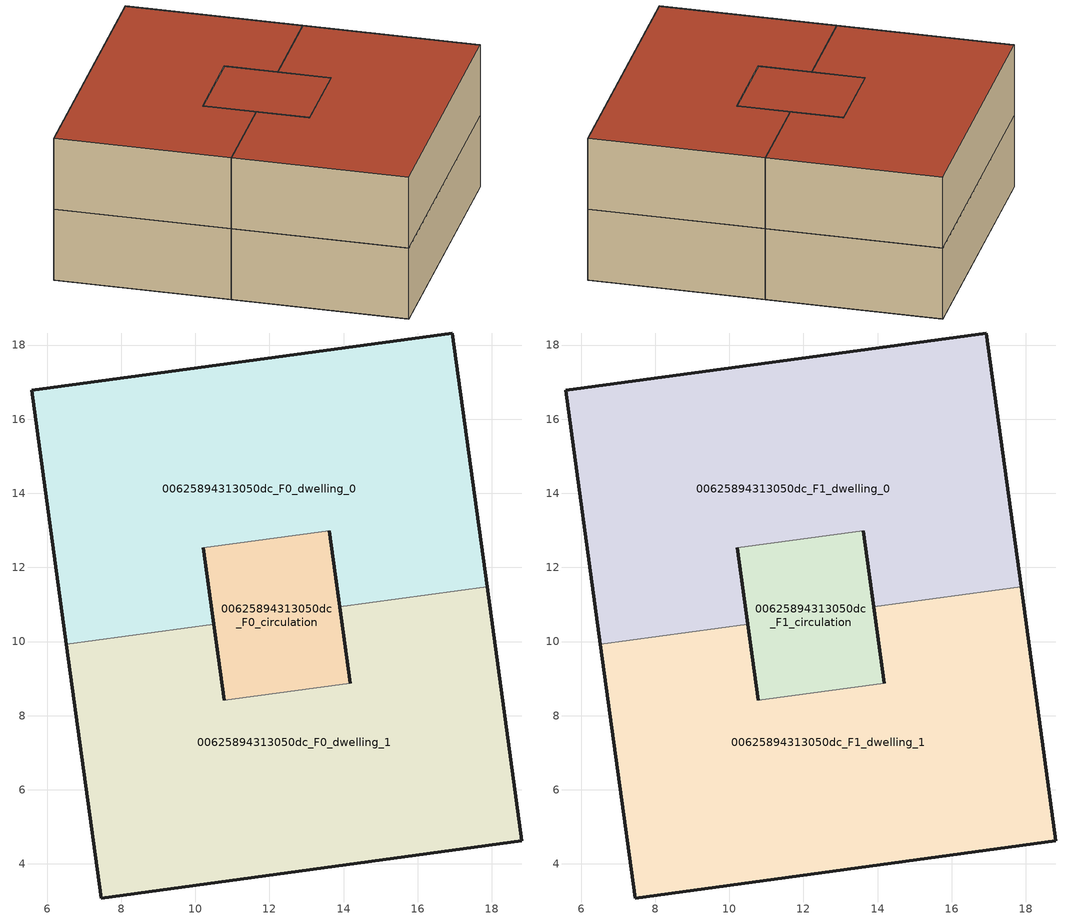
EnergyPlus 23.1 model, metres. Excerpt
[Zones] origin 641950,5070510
00625894313050dc_F0_dwelling_0
 floor ground (EU_floor_Construction): 17.87,11.48 16.94,18.33 5.59,16.77 6.52,9.93 10.49,10.47 10.21,12.53 13.62,12.99 13.9,10.94 z0
 wall outside (EU_wall_Construction): 13.9,10.94 13.62,12.99 / 10.21,12.53 10.49,10.47 / 6.52,9.93 5.59,16.77 16.94,18.33 17.87,11.48 z0:3
 wall to 00625894313050dc_F0_dwelling_1 (EU_wall_Construction): 17.87,11.48 13.9,10.94 / 10.49,10.47 6.52,9.93 z0:3
 wall to 00625894313050dc_F0_circulation (EU_wall_Construction): 13.62,12.99 10.21,12.53 z0:3
00625894313050dc_F0_dwelling_1
 floor ground (EU_floor_Construction): 18.81,4.63 17.87,11.48 13.9,10.94 14.18,8.88 10.78,8.42 10.49,10.47 6.52,9.93 7.46,3.08 z0
 wall outside (EU_wall_Construction): 10.49,10.47 10.78,8.42 / 14.18,8.88 13.9,10.94 / 17.87,11.48 18.81,4.63 7.46,3.08 6.52,9.93 z0:3
 wall to 00625894313050dc_F0_circulation (EU_wall_Construction): 10.77,8.42 14.18,8.88 z0:3
00625894313050dc_F0_circulation
 floor ground (EU_floor_Construction): 14.18,8.88 13.62,12.99 10.21,12.53 10.78,8.42 z0
 wall outside (EU_wall_Construction): 13.62,12.99 14.18,8.88 / 10.78,8.42 10.21,12.53 z0:3
00625894313050dc_F1_dwelling_0
 floor to 00625894313050dc_F0_dwelling_0 (EU_floor_Construction): 17.87,11.48 16.94,18.33 5.59,16.77 6.52,9.93 10.49,10.47 10.21,12.53 13.62,12.99 13.9,10.94 z3
 wall outside (EU_wall_Construction): 13.9,10.94 13.62,12.99 / 10.21,12.53 10.49,10.47 / 6.52,9.93 5.59,16.77 16.94,18.33 17.87,11.48 z3:6
 wall to 00625894313050dc_F1_dwelling_1 (EU_wall_Construction): 17.87,11.48 13.9,10.94 / 10.49,10.47 6.52,9.93 z3:6
 wall to 00625894313050dc_F1_circulation (EU_wall_Construction): 13.62,12.99 10.21,12.53 z3:6
 roof outside (EU_roof_Construction): 16.94,18.33 17.87,11.48 13.9,10.94 13.62,12.99 10.21,12.53 10.49,10.47 6.52,9.93 5.59,16.77 z6
00625894313050dc_F1_dwelling_1
 floor to 00625894313050dc_F0_dwelling_1 (EU_floor_Construction): 18.81,4.63 17.87,11.48 13.9,10.94 14.18,8.88 10.77,8.42 10.49,10.47 6.52,9.93 7.46,3.08 z3
 wall outside (EU_wall_Construction): 10.49,10.47 10.78,8.42 / 14.18,8.88 13.9,10.94 / 17.87,11.48 18.81,4.63 7.46,3.08 6.52,9.93 z3:6
 wall to 00625894313050dc_F1_circulation (EU_wall_Construction): 10.77,8.42 14.18,8.88 z3:6
 roof outside (EU_roof_Construction): 17.87,11.48 18.81,4.63 7.46,3.08 6.52,9.93 10.49,10.47 10.78,8.42 14.18,8.88 13.9,10.94 z6
00625894313050dc_F1_circulation
 floor to 00625894313050dc_F0_circulation (EU_floor_Construction): 14.18,8.88 13.62,12.99 10.21,12.53 10.77,8.42 z3
 wall outside (EU_wall_Construction): 13.62,12.99 14.18,8.88 / 10.78,8.42 10.21,12.53 z3:6
 roof outside (EU_roof_Construction): 13.62,12.99 14.18,8.88 10.78,8.42 10.21,12.53 z6
[Building]
EU S2 Campaign: North Axis=0; Terrain=City; Solar Distribution=FullExterior
[Site:Location]
Lyon-Bron: Latitude=45.75; Longitude=5; Time Zone=1; Elevation=198
[SizingPeriod:WeatherFileDays]
AnnualSizingPeriod: Begin Month=1; Begin Day of Month=1; End Month=12; End Day of Month=31; Day of Week for Start Day=Monday; Use Weather File Daylight Saving Period=No; Use Weather File Rain and Snow Indicators=No
[MATERIAL]
EU_InternalMass_Material: Roughness=MediumRough; Thickness=0.1; Conductivity=1; Density=1800; Specific Heat=900; Thermal Absorptance=0.9; Solar Absorptance=0.7; Visible Absorptance=0.7
[MATERIAL:NOMASS] Roughness=MediumRough; Thermal Absorptance=0.9; Solar Absorptance=0.7; Visible Absorptance=0.7
Name | Thermal Resistance
EU_wall_NoMass | 0.87146
EU_roof_NoMass | 0.842276
EU_floor_NoMass | 0.496999
[CONSTRUCTION]
EU_wall_Construction: EU_wall_NoMass
EU_roof_Construction: EU_roof_NoMass
EU_floor_Construction: EU_floor_NoMass
EU_InternalMass_Construction: EU_InternalMass_Material
[ZONE] Type=1; Multiplier=1; Ceiling Height=autocalculate; Floor Area=autocalculate; Part of Total Floor Area=Yes
Name | Volume
00625894313050dc_F0_dwelling_0 | 216.104
00625894313050dc_F1_dwelling_0 | 216.105
00625894313050dc_F0_dwelling_1; 00625894313050dc_F1_dwelling_1 | 216.103
00625894313050dc_F0_circulation; 00625894313050dc_F1_circulation | 42.7463
[INTERNALMASS] Construction=EU_InternalMass_Construction; Surface Area=72.0374
Name | Zone or ZoneList
00625894313050dc_F0_dwelling_0_EU_InternalMass | 00625894313050dc_F0_dwelling_0
00625894313050dc_F0_dwelling_1_EU_InternalMass | 00625894313050dc_F0_dwelling_1
00625894313050dc_F1_dwelling_0_EU_InternalMass | 00625894313050dc_F1_dwelling_0
00625894313050dc_F1_dwelling_1_EU_InternalMass | 00625894313050dc_F1_dwelling_1
[OTHEREQUIPMENT] Fuel Type=Electricity; Design Level Calculation Method=Watts/Area; Power per Zone Floor Area=1; Fraction Latent=0; Fraction Radiant=0; Fraction Lost=0; Carbon Dioxide Generation Rate=0; EndUse Subcategory=EU_Step8_InternalGains
Name | Zone or ZoneList or Space or SpaceList | Schedule
EU_Step8_InternalGain_00625894313050dc_F0_dwelling_0_f000 | 00625894313050dc_F0_dwelling_0 | EU_Step8_GainSchedule_00625894313050dc_F0_dwelling_0_f000
EU_Step8_InternalGain_00625894313050dc_F0_dwelling_1_f000 | 00625894313050dc_F0_dwelling_1 | EU_Step8_GainSchedule_00625894313050dc_F0_dwelling_1_f000
EU_Step8_InternalGain_00625894313050dc_F1_dwelling_0_f000 | 00625894313050dc_F1_dwelling_0 | EU_Step8_GainSchedule_00625894313050dc_F1_dwelling_0_f000
EU_Step8_InternalGain_00625894313050dc_F1_dwelling_1_f000 | 00625894313050dc_F1_dwelling_1 | EU_Step8_GainSchedule_00625894313050dc_F1_dwelling_1_f000
[ZONEINFILTRATION:DESIGNFLOWRATE] Schedule=EU_AlwaysOn; Design Flow Rate Calculation Method=Flow/Area; Flow Rate per Floor Area=0.0005; Constant Term Coefficient=1; Temperature Term Coefficient=0; Velocity Term Coefficient=0; Velocity Squared Term Coefficient=0
Name | Zone or ZoneList or Space or SpaceList
EU_Circulation_Infiltration_00625894313050dc_F0_circulation | 00625894313050dc_F0_circulation
EU_Circulation_Infiltration_00625894313050dc_F1_circulation | 00625894313050dc_F1_circulation
[ZONEVENTILATION:DESIGNFLOWRATE] Schedule=EU_AlwaysOn; Design Flow Rate Calculation Method=AirChanges/Hour; Air Changes per Hour=0.425; Ventilation Type=Natural; Fan Pressure Rise=0; Fan Total Efficiency=1; Constant Term Coefficient=1; Temperature Term Coefficient=0; Velocity Term Coefficient=0; Velocity Squared Term Coefficient=0; Minimum Indoor Temperature=-100; Maximum Indoor Temperature=100; Delta Temperature=-100; Minimum Outdoor Temperature=-100; Maximum Outdoor Temperature=100; Maximum Wind Speed=40
Name | Zone or ZoneList or Space or SpaceList
EU_ConstantAir_00625894313050dc_F0_dwelling_0 | 00625894313050dc_F0_dwelling_0
EU_ConstantAir_00625894313050dc_F0_dwelling_1 | 00625894313050dc_F0_dwelling_1
EU_ConstantAir_00625894313050dc_F1_dwelling_0 | 00625894313050dc_F1_dwelling_0
EU_ConstantAir_00625894313050dc_F1_dwelling_1 | 00625894313050dc_F1_dwelling_1
[HVACTEMPLATE:THERMOSTAT] Constant Heating Setpoint=20; Constant Cooling Setpoint=50
EU_HeatOnly_00625894313050dc_F0_dwelling_0; EU_HeatOnly_00625894313050dc_F0_dwelling_1; EU_HeatOnly_00625894313050dc_F1_dwelling_0; EU_HeatOnly_00625894313050dc_F1_dwelling_1
[HVACTEMPLATE:ZONE:IDEALLOADSAIRSYSTEM] System Availability Schedule=EU_AlwaysOn; Maximum Heating Supply Air Temperature=50; Minimum Cooling Supply Air Temperature=13; Maximum Heating Supply Air Humidity Ratio=0.0156; Minimum Cooling Supply Air Humidity Ratio=0.0077; Heating Limit=NoLimit; Cooling Limit=NoLimit; Heating Availability Schedule=EU_AlwaysOn; Cooling Availability Schedule=EU_CoolingOff; Dehumidification Control Type=ConstantSensibleHeatRatio; Cooling Sensible Heat Ratio=0.7; Dehumidification Setpoint=60; Humidification Control Type=None; Humidification Setpoint=30; Outdoor Air Method=None; Outdoor Air Flow Rate per Person=0.00944; Outdoor Air Flow Rate per Zone Floor Area=0; Outdoor Air Flow Rate per Zone=0; Demand Controlled Ventilation Type=None; Outdoor Air Economizer Type=NoEconomizer; Heat Recovery Type=None; Sensible Heat Recovery Effectiveness=0.7; Latent Heat Recovery Effectiveness=0.65
Name | Template Thermostat
00625894313050dc_F0_dwelling_0 | EU_HeatOnly_00625894313050dc_F0_dwelling_0
00625894313050dc_F0_dwelling_1 | EU_HeatOnly_00625894313050dc_F0_dwelling_1
00625894313050dc_F1_dwelling_0 | EU_HeatOnly_00625894313050dc_F1_dwelling_0
00625894313050dc_F1_dwelling_1 | EU_HeatOnly_00625894313050dc_F1_dwelling_1
[SIZING:ZONE] Zone Cooling Design Supply Air Temperature Input Method=SupplyAirTemperature; Zone Cooling Design Supply Air Temperature=13; Zone Heating Design Supply Air Temperature Input Method=SupplyAirTemperature; Zone Heating Design Supply Air Temperature=50; Zone Cooling Design Supply Air Humidity Ratio=0.008; Zone Heating Design Supply Air Humidity Ratio=0.008; Cooling Design Air Flow Method=DesignDay; Cooling Design Air Flow Rate=0; Cooling Minimum Air Flow per Zone Floor Area=0.000762; Cooling Minimum Air Flow=0; Cooling Minimum Air Flow Fraction=0.2; Heating Design Air Flow Method=DesignDay; Heating Design Air Flow Rate=0; Heating Maximum Air Flow per Zone Floor Area=0.002032; Heating Maximum Air Flow=0.141576; Heating Maximum Air Flow Fraction=0.3; Account for Dedicated Outdoor Air System=No; Dedicated Outdoor Air System Control Strategy=NeutralSupplyAir; Dedicated Outdoor Air Low Setpoint Temperature for Design=autosize; Dedicated Outdoor Air High Setpoint Temperature for Design=autosize; Zone Load Sizing Method=Sensible Load Only No Latent Load; Zone Latent Cooling Design Supply Air Humidity Ratio Input Method=HumidityRatioDifference; Zone Cooling Design Supply Air Humidity Ratio Difference=0.005; Zone Latent Heating Design Supply Air Humidity Ratio Input Method=HumidityRatioDifference; Zone Humidification Design Supply Air Humidity Ratio Difference=0.005
00625894313050dc_F0_dwelling_0; 00625894313050dc_F0_dwelling_1; 00625894313050dc_F1_dwelling_0; 00625894313050dc_F1_dwelling_1
[SCHEDULE:CONSTANT]
Name | Hourly Value
EU_AlwaysOn | 1
EU_CoolingOff | 0
[SCHEDULE:FILE] Column Number=1; Rows to Skip at Top=0; Number of Hours of Data=8760; Column Separator=Comma; Interpolate to Timestep=No; Minutes per Item=60; Adjust Schedule for Daylight Savings=Yes
Name | File
EU_Step8_GainSchedule_00625894313050dc_F0_dwelling_0_f000 | ../../schedules/00625894313050dc/00625894313050dc_F0_dwelling_0_f000_gain.csv
EU_Step8_GainSchedule_00625894313050dc_F0_dwelling_1_f000 | ../../schedules/00625894313050dc/00625894313050dc_F0_dwelling_1_f000_gain.csv
EU_Step8_GainSchedule_00625894313050dc_F1_dwelling_0_f000 | ../../schedules/00625894313050dc/00625894313050dc_F1_dwelling_0_f000_gain.csv
EU_Step8_GainSchedule_00625894313050dc_F1_dwelling_1_f000 | ../../schedules/00625894313050dc/00625894313050dc_F1_dwelling_1_f000_gain.csv
